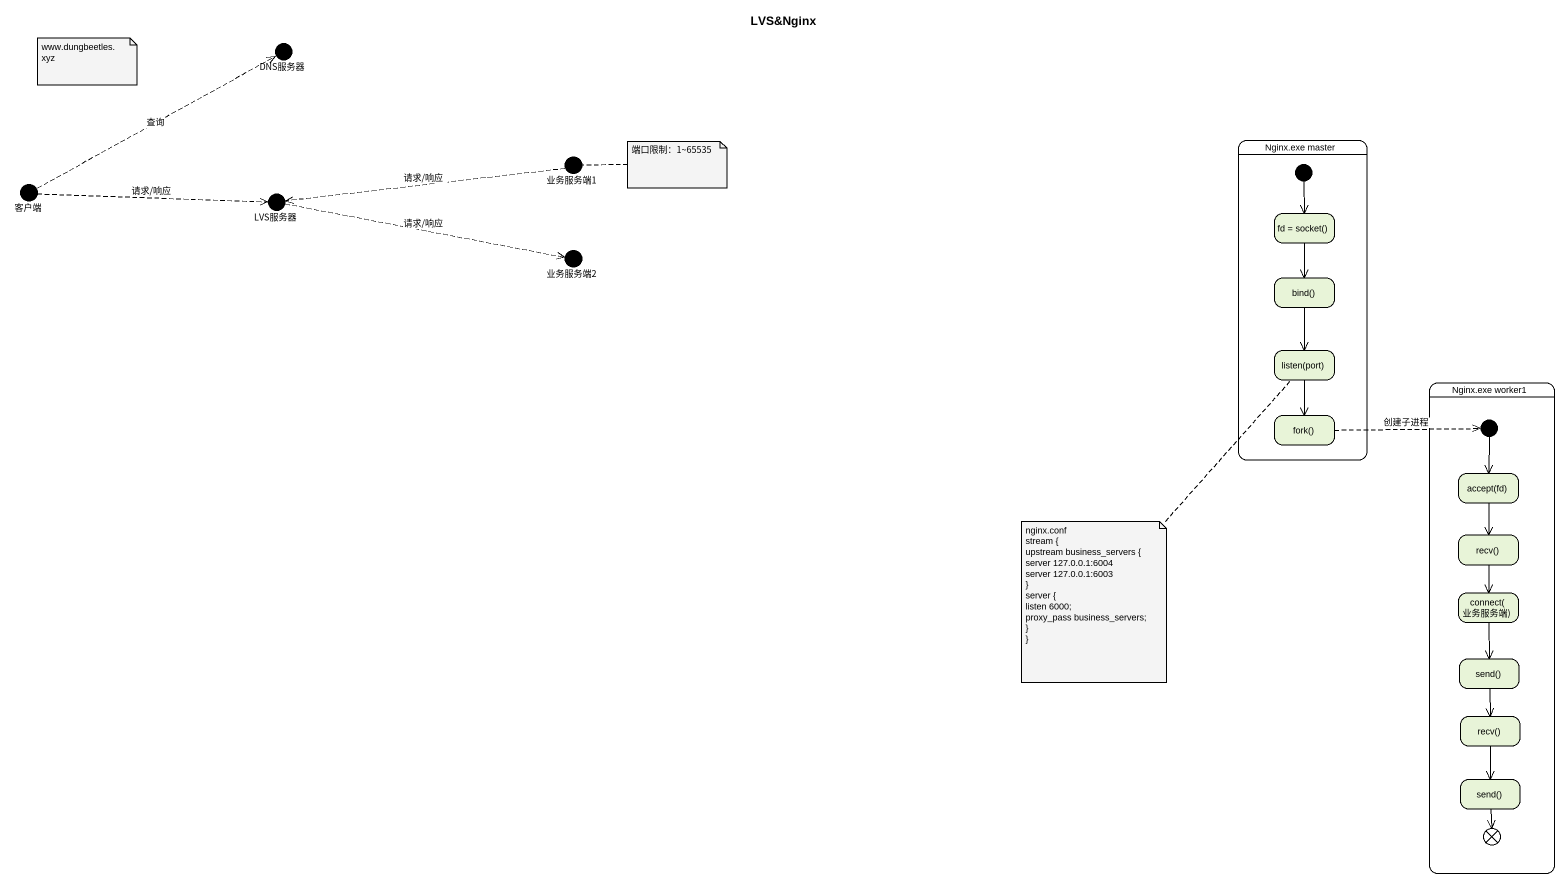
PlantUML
@startuml
title LVS&Nginx
hide empty description
state DNS服务器 <<start>>
state 业务服务端1 <<start>>
state "Nginx.exe master" as Nginx_exe_master {
  state "fd = socket()" as fd_socket
  state "bind()" as bind
  state "listen(port)" as listen_port
  state "fork()" as fork_
  [*] --> fd_socket
}
state 客户端 <<start>>
state LVS服务器 <<start>>
state 业务服务端2 <<start>>
state "Nginx.exe worker1" as Nginx_exe_worker1 {
  state initial2 <<start>>
  state "accept(fd)" as accept_fd
  state "recv()" as recv
  state "connect(业务服务端)" as connect_业务服务端
  state "send()" as send
  state "recv()" as recv_2
  state "send()" as send_2
  state flowfinal1 <<end>>
}
业务服务端1 -left[dashed]-> LVS服务器 : 请求/响应
客户端 -right[dashed]-> DNS服务器 : 查询
客户端 -right[dashed]-> LVS服务器 : 请求/响应
LVS服务器 -right[dashed]-> 业务服务端2 : 请求/响应
fd_socket --> bind
bind --> listen_port
listen_port --> fork_
fork_ -right[dashed]-> initial2 : 创建子进程
initial2 --> accept_fd
accept_fd --> recv
recv --> connect_业务服务端
connect_业务服务端 --> send
send --> recv_2
recv_2 --> send_2
send_2 --> flowfinal1
note as N1
  www.dungbeetles.xyz
end note
note right of 业务服务端1 : 端口限制：1~65535
note bottom of listen_port
  nginx.conf
  stream {
  upstream business_servers {
  server 127.0.0.1:6004
  server 127.0.0.1:6003
  ~}
  server {
  listen 6000;
  proxy_pass business_servers;
  ~}
  ~}
end note
@enduml
